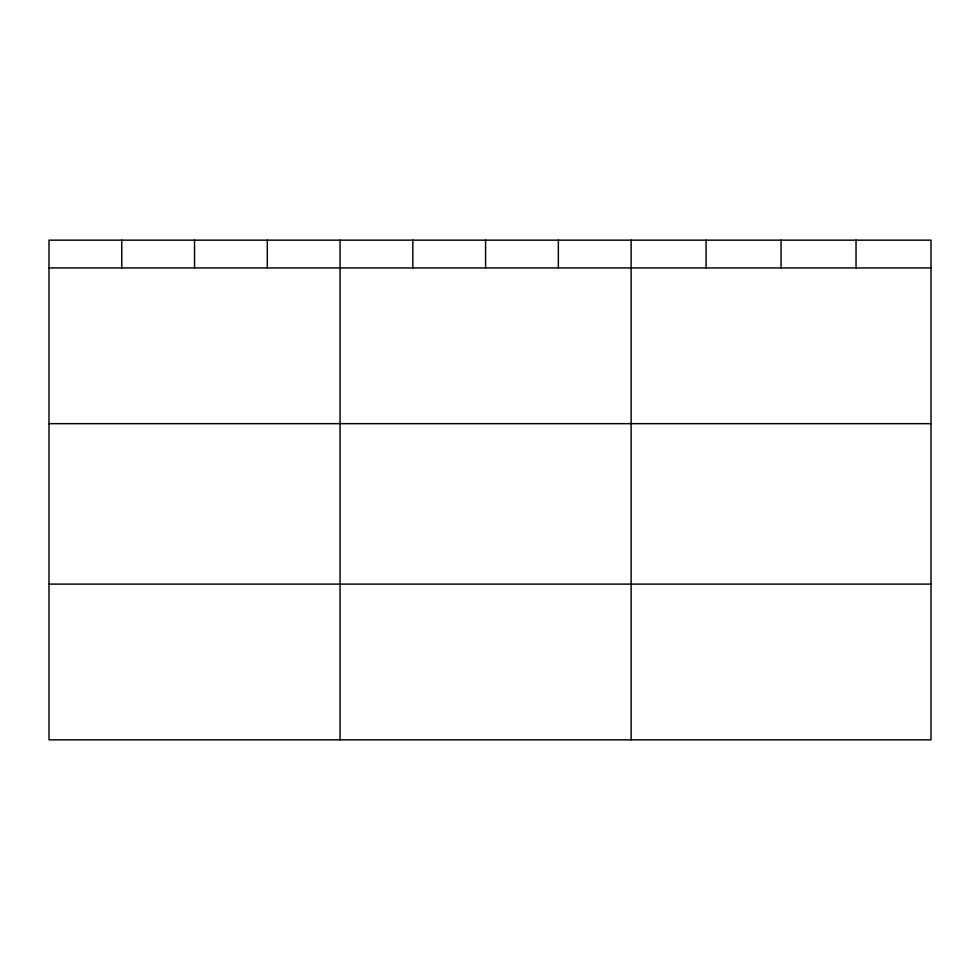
<?xml version="1.0" encoding="UTF-8"?>
<svg xmlns="http://www.w3.org/2000/svg" width="980" height="980" viewBox="0 0 980 980"><rect width="100%" height="100%" fill="white"/><g stroke="black" fill="none" stroke-linecap="round" stroke-linejoin="round"><path stroke-width="1.47" d="M931 423.654L931 240.161L49 240.161L49 739.839L931 739.839L931 423.654L49 423.654M49 267.92L931 267.92M49 584.105L931 584.105M856.03 240.161L856.03 267.92M781.06 240.161L781.06 267.92M706.09 240.161L706.09 267.92M631.12 240.161L631.12 739.839M558.355 240.161L558.355 267.92M485.59 240.161L485.59 267.92M412.825 240.161L412.825 267.92M340.06 240.161L340.06 739.839M267.295 240.161L267.295 267.92M194.53 240.161L194.53 267.92M121.765 240.161L121.765 267.92"/></g></svg>
